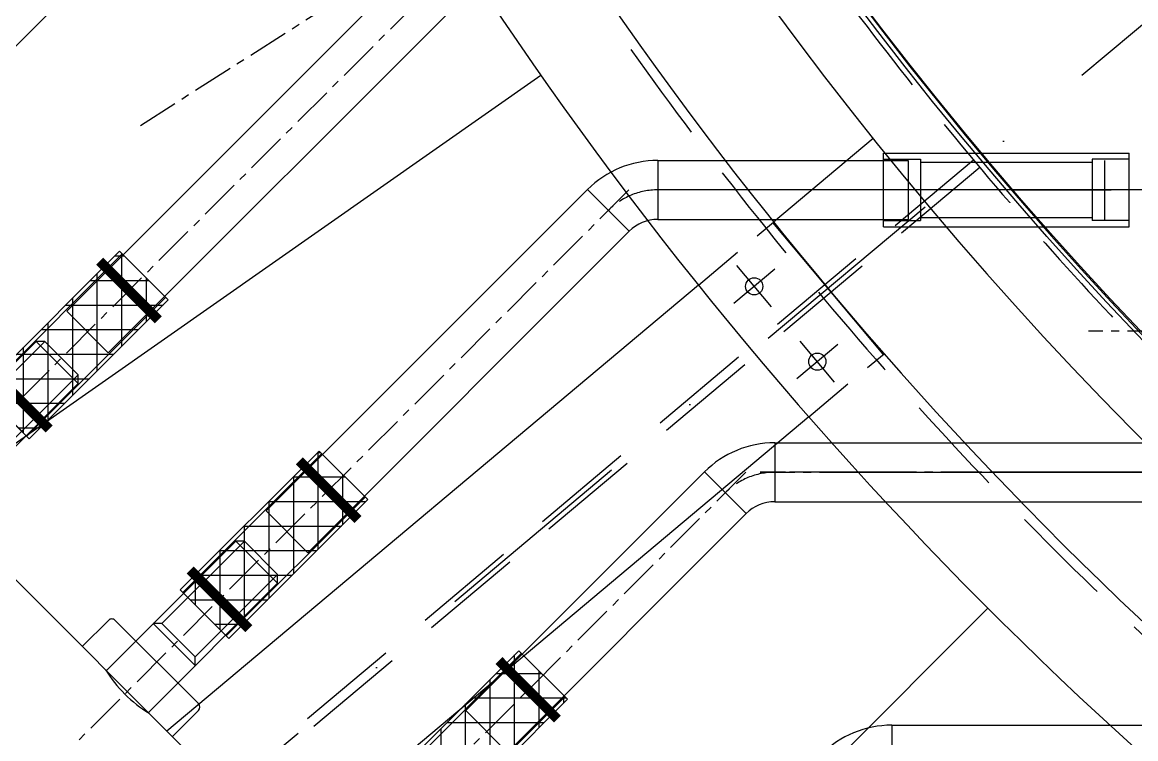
# Model space of a CAD drawing. Extents: x 0 to 39171, y 29931 to 57651.
# Drawn here: x 8318 to 9226, y 42146 to 42729 of the extents above; entities that cross this region are included whole.
import ezdxf

# ---------------------------------------------------------------- set-up
doc = ezdxf.new("R2010")
doc.units = 0
doc.header["$LTSCALE"] = 333.3
doc.header["$MEASUREMENT"] = 0
for name, pattern in [('ASSI1', [5.5, 3, -1, 0.5, -1]), ('CENTRO', [2, 1.25, -0.25, 0.25, -0.25]), ('CONTINUA', [0]), ('DASHDOT', [1, 0.5, -0.25, 0, -0.25]), ('HIDDEN', [0.375, 0.25, -0.125]), ('LINEA-LINEETTA', [2, 1.25, -0.25, 0.25, -0.25]), ('PHANTOM', [2.5, 1.25, -0.25, 0.25, -0.25, 0.25, -0.25])]:
    doc.linetypes.add(name, pattern=pattern)
doc.layers.get('0').update_dxf_attribs({"linetype": 'CONTINUOUS'})
for name, color, linetype in [('50', 6, 'CONTINUOUS'), ('70', 7, 'DASHDOT'), ('LINEE-035G', 2, 'CONTINUOUS'), ('LINEE025R', 1, 'CONTINUOUS'), ('QUOTA', 7, 'CONTINUOUS'), ('QUOTE', 1, 'CONTINUOUS')]:
    doc.layers.add(name, color=color, linetype=linetype)

# ---------------------------------------------------------------- blocks, each defined once
blk = doc.blocks.new('A$C0A166A00')
at = {"layer": 'LINEE025R', "color": 8, "ltscale": 0.4}
blk.add_circle((2810, 2810), 2810, dxfattribs=at)
blk = doc.blocks.new('A$C34546F79')
at = {"layer": 'QUOTE'}
h = blk.add_hatch(dxfattribs=at)
h.set_pattern_fill('ANSI37', color=256, scale=160, angle=45, style=0)
h.set_pattern_definition([(90, (-32140.94, -61899.589), (-20, 2e-11), []), (180, (-32140.94, -61899.589), (-2e-11, -20), [])])
h.paths.add_polyline_path([(39.6, 152.74), (0, 113.14), (113.14, 0), (152.74, 39.6)])
at = {"layer": 'QUOTE', "color": 7}
for p, q in [((39.6, 152.74), (0, 113.14)), ((152.74, 39.6), (39.6, 152.74)), ((0, 113.14), (113.14, 0)), ((113.14, 0), (152.74, 39.6))]:
    blk.add_line(p, q, dxfattribs=at)
at = {"layer": 'QUOTE'}
for p, q in [((150.61, 37.48), (37.48, 150.61)), ((2.12, 115.26), (115.26, 2.12))]:
    blk.add_line(p, q, dxfattribs=at)
at = {"layer": 'QUOTE', "color": 7, "const_width": 8}
for points in [[(8.07, 96.99), (55.74, 144.67)], [(96.99, 8.07), (144.67, 55.74)]]:
    blk.add_lwpolyline(points, dxfattribs=at)
blk = doc.blocks.new('64F1')
at = {"color": 7, "linetype": 'CENTRO'}
for p, q in [((-23272.41, 42838.53), (-24605.59, 40745.75)), ((-24279.41, 41257.89), (-24605.65, 40745.79))]:
    blk.add_line(p, q, dxfattribs=at)
at = {"color": 7}
for p, q in [((-25197.54, 40300.25), (-25318.91, 40847.74)), ((-24972.99, 40350.03), (-25073.74, 40804.51)), ((-25019.88, 40339.8), (-25120.61, 40794.12)), ((-24748.44, 40399.81), (-24828.57, 40761.28)), ((-24795.34, 40389.58), (-24875.44, 40750.89)), ((-24523.89, 40449.6), (-24583.41, 40718.05)), ((-24570.79, 40439.36), (-24630.27, 40707.66)), ((-24523.89, 40449.6), (-24570.79, 40439.36)), ((-24523.89, 40449.6), (-24570.79, 40439.36)), ((-24748.44, 40399.81), (-24795.34, 40389.58)), ((-24748.44, 40399.81), (-24795.34, 40389.58)), ((-24784.09, 40361.26), (-24746.7, 40369.55)), ((-24784.09, 40361.26), (-24746.7, 40369.55)), ((-24740.73, 40365.75), (-24746.7, 40369.55)), ((-24746.7, 40369.55), (-24726.14, 40276.8)), ((-24740.73, 40365.75), (-24746.7, 40369.55)), ((-24746.7, 40369.55), (-24726.14, 40276.8)), ((-24787.89, 40355.3), (-24740.73, 40365.75)), ((-24787.89, 40355.3), (-24740.73, 40365.75)), ((-24784.09, 40361.26), (-24787.89, 40355.3)), ((-24784.09, 40361.26), (-24787.89, 40355.3)), ((-24784.09, 40361.26), (-24763.53, 40268.51)), ((-24784.09, 40361.26), (-24763.53, 40268.51)), ((-24740.73, 40365.75), (-24708.43, 40220.05)), ((-24740.73, 40365.75), (-24708.43, 40220.05)), ((-24972.99, 40350.03), (-25019.88, 40339.8)), ((-24972.99, 40350.03), (-25019.88, 40339.8)), ((-24787.89, 40355.3), (-24755.59, 40209.59)), ((-24787.89, 40355.3), (-24755.59, 40209.59)), ((-25012.44, 40305.52), (-24965.28, 40315.97)), ((-25012.44, 40305.52), (-24965.28, 40315.97)), ((-25008.64, 40311.48), (-24971.25, 40319.77)), ((-25008.64, 40311.48), (-24971.25, 40319.77)), ((-24965.28, 40315.97), (-24971.25, 40319.77)), ((-24971.25, 40319.77), (-24950.68, 40227.02)), ((-24965.28, 40315.97), (-24971.25, 40319.77)), ((-24971.25, 40319.77), (-24950.68, 40227.02)), ((-24965.28, 40315.97), (-24932.98, 40170.26)), ((-24965.28, 40315.97), (-24932.98, 40170.26)), ((-24307.36, 40309.16), (-25727.87, 39994.24)), ((-24307.36, 40309.16), (-25727.87, 39994.24)), ((-25008.64, 40311.48), (-25012.44, 40305.52)), ((-25008.64, 40311.48), (-25012.44, 40305.52)), ((-25012.44, 40305.52), (-24980.14, 40159.81)), ((-25012.44, 40305.52), (-24980.14, 40159.81)), ((-25008.64, 40311.48), (-24988.08, 40218.73)), ((-25008.64, 40311.48), (-24988.08, 40218.73)), ((-24720.17, 40273.01), (-24726.14, 40276.8)), ((-24720.17, 40273.01), (-24726.14, 40276.8)), ((-24720.17, 40273.01), (-24726.14, 40276.8)), ((-24720.17, 40273.01), (-24726.14, 40276.8)), ((-24763.53, 40268.51), (-24767.33, 40262.55)), ((-24763.53, 40268.51), (-24767.33, 40262.55)), ((-24763.53, 40268.51), (-24767.33, 40262.55)), ((-24763.53, 40268.51), (-24767.33, 40262.55)), ((-24692.61, 40258.63), (-24786.24, 40237.87)), ((-24692.61, 40258.63), (-24786.24, 40237.87)), ((-24692.61, 40258.63), (-24786.24, 40237.87)), ((-24692.61, 40258.63), (-24786.24, 40237.87)), ((-24681.4, 40226.24), (-24687.92, 40255.64)), ((-24681.4, 40226.24), (-24687.92, 40255.64)), ((-24681.4, 40226.24), (-24687.92, 40255.64)), ((-24681.4, 40226.24), (-24687.92, 40255.64)), ((-24782.7, 40203.78), (-24789.22, 40233.19)), ((-24782.7, 40203.78), (-24789.22, 40233.19)), ((-24782.7, 40203.78), (-24789.22, 40233.19)), ((-24782.7, 40203.78), (-24789.22, 40233.19))]:
    blk.add_line(p, q, dxfattribs=at)
at = {"color": 7, "linetype": 'LINEA-LINEETTA'}
for p, q in [((-24763.53, 40268.51), (-24726.14, 40276.8)), ((-24763.53, 40268.51), (-24726.14, 40276.8)), ((-24763.53, 40268.51), (-24726.14, 40276.8)), ((-24763.53, 40268.51), (-24726.14, 40276.8)), ((-24767.33, 40262.55), (-24720.17, 40273.01)), ((-24767.33, 40262.55), (-24720.17, 40273.01)), ((-24767.33, 40262.55), (-24720.17, 40273.01)), ((-24767.33, 40262.55), (-24720.17, 40273.01))]:
    blk.add_line(p, q, dxfattribs=at)
at = {"color": 7}
for centre, radius, start, end in [((-24691.76, 40254.79), 3.93, 12.5, 102.5), ((-24691.76, 40254.79), 3.93, 12.5, 102.5), ((-24691.76, 40254.79), 3.93, 12.5, 102.5), ((-24691.76, 40254.79), 3.93, 12.5, 102.5), ((-24785.39, 40234.04), 3.93, 102.5, 192.5), ((-24785.39, 40234.04), 3.93, 102.5, 192.5), ((-24785.39, 40234.04), 3.93, 102.5, 192.5), ((-24785.39, 40234.04), 3.93, 102.5, 192.5), ((-24755.14, 40319.14), 109.55, 269.30851, 295.69149), ((-24755.14, 40319.14), 109.55, 269.30851, 295.69149), ((-24755.14, 40319.14), 109.55, 269.30851, 295.69149), ((-24755.14, 40319.14), 109.55, 269.30851, 295.69149), ((-24755.14, 40319.14), 109.55, 269.30851, 295.69149), ((-24755.14, 40319.14), 109.55, 269.30851, 295.69149)]:
    blk.add_arc(centre, radius, start, end, dxfattribs=at)
at = {"layer": 'LINEE-035G', "color": 7}
for radius in [3004, 3000, 3000, 3000, 3000]:
    blk.add_circle((-25115.23, 44012.54), radius, dxfattribs=at)
at = {"layer": 'LINEE025R', "color": 7, "ltscale": 0.4}
for p, q in [((-24675.34, 41110.99), (-24633.17, 41084.13)), ((-24669.13, 41118.89), (-24628.64, 41093.1)), ((-24755.1, 40983.95), (-24714.61, 40958.16))]:
    blk.add_line(p, q, dxfattribs=at)
at = {"layer": 'QUOTA', "color": 8, "linetype": 'CENTRO', "ltscale": 0.08}
for p, q in [((-25115.23, 40471.71), (-25115.23, 47472.18)), ((-22174.43, 44776.08), (-24558.97, 41033.1)), ((-23466.39, 42962.11), (-24844.55, 40798.73)), ((-23272.41, 42838.53), (-24605.59, 40745.75)), ((-24279.41, 41257.89), (-24605.65, 40745.79)), ((-24596.97, 41187.49), (-24844.61, 40798.77)), ((-25102.28, 40822.37), (-24852.25, 39694.53)), ((-24857.12, 40779.14), (-24627.7, 39744.31)), ((-24611.95, 40735.91), (-24403.15, 39794.1))]:
    blk.add_line(p, q, dxfattribs=at)
at = {"layer": 'QUOTA', "color": 7, "linetype": 'ASSI1', "ltscale": 0.08}
blk.add_line((-24689.04, 41042.97), (-23466.4, 42962.12), dxfattribs=at)
at = {"layer": 'QUOTA', "color": 7, "linetype": 'CONTINUA', "ltscale": 0.08}
for p, q in [((-24374.34, 40725.49), (-24101.59, 41153.62)), ((-24770.9, 40970.3), (-24663.44, 41138.98)), ((-24612.84, 41106.74), (-24663.44, 41138.98)), ((-24659.23, 41136.29), (-24675.34, 41110.99)), ((-24748.54, 40991.63), (-24673.32, 41109.7)), ((-24720.3, 40938.06), (-24612.84, 41106.74)), ((-24617.06, 41109.43), (-24633.17, 41084.13)), ((-24710.42, 40967.34), (-24635.2, 41085.42)), ((-24619.5, 40768.72), (-24443.29, 41045.31)), ((-24579.02, 40742.93), (-24402.81, 41019.52)), ((-24766.69, 40967.62), (-24750.57, 40992.92)), ((-24750.57, 40992.92), (-24708.4, 40966.05)), ((-24864.67, 40811.95), (-24755.1, 40983.95)), ((-24755.1, 40983.95), (-24714.61, 40958.16)), ((-24720.3, 40938.06), (-24770.9, 40970.3)), ((-24724.52, 40940.75), (-24708.4, 40966.05)), ((-24824.19, 40786.16), (-24714.61, 40958.16)), ((-24864.67, 40811.95), (-24824.19, 40786.16)), ((-24619.5, 40768.72), (-24579.02, 40742.93)), ((-24875.44, 40750.89), (-24828.57, 40761.28)), ((-24374.34, 40725.49), (-24333.85, 40699.7)), ((-24630.27, 40707.66), (-24583.41, 40718.05))]:
    blk.add_line(p, q, dxfattribs=at)
for centre, radius in [((-24796.36, 40768.43), 81), ((-24796.36, 40768.43), 33), ((-24551.19, 40725.2), 81), ((-24551.19, 40725.2), 33), ((-24306.02, 40681.97), 81)]:
    blk.add_arc(centre, radius, 147.5, 192.5, dxfattribs=at)
at = {"layer": 'QUOTA', "color": 8, "linetype": 'CENTRO', "ltscale": 0.08}
for centre in [(-24796.36, 40768.43), (-24551.19, 40725.2)]:
    blk.add_arc(centre, 57, 147.5, 192.5, dxfattribs=at)
at = {"layer": 'LINEE025R', "color": 7, "ltscale": 0.4}
for name, p, rotation in [('A$C0A166A00', (-26919.37, 40471.73), 17.99999999999593), ('A$C34546F79', (-24438.65, 40453.21), 147.50000000009), ('A$C34546F79', (-24438.65, 40453.21), 147.4999999999779), ('A$C34546F79', (-24663.2, 40403.43), 147.50000000009), ('A$C34546F79', (-24663.2, 40403.43), 147.4999999999779), ('A$C34546F79', (-24887.75, 40353.65), 147.50000000009), ('A$C34546F79', (-24887.75, 40353.65), 147.4999999999779)]:
    blk.add_blockref(name, p, dxfattribs=dict(at, rotation=rotation))
at = {"layer": 'LINEE025R', "color": 7, "ltscale": 0.4, "xscale": -1, "rotation": 97.00000000004418}
blk.add_blockref('A$C0A166A00', (-22668.63, 47144.05), dxfattribs=at)

msp = doc.modelspace()

# ---------------------------------------------------------------- linework, layer by layer
at = {"layer": '50', "color": 8}
for p, q in [((9011.76, 42634.87), (8930.54, 42566.71)), ((9019.93, 42458.97), (8929.94, 42566.22)), ((8869.24, 42515.28), (8436.33, 42152.03)), ((8959.23, 42408.03), (8535.7, 42052.65))]:
    msp.add_line(p, q, dxfattribs=at)
at = {"layer": '50', "color": 8, "linetype": 'HIDDEN'}
for p, q in [((9093.41, 42617.22), (8483.18, 42105.18)), ((9098.55, 42611.09), (8488.86, 42099.5))]:
    msp.add_line(p, q, dxfattribs=at)
at = {"layer": '50', "color": 8, "linetype": 'HIDDEN', "ltscale": 0.5}
for p, q in [((8869.24, 42515.28), (8930.54, 42566.71)), ((8959.23, 42408.03), (9020.53, 42459.47))]:
    msp.add_line(p, q, dxfattribs=at)
at = {"layer": '50', "color": 8}
for centre in [(8914.76, 42514.31), (8966.18, 42453.03)]:
    msp.add_circle(centre, 7, dxfattribs=at)
at = {"layer": '50', "color": 8, "linetype": 'PHANTOM', "ltscale": 0.5}
msp.add_arc((11403.3, 44550.23), 5020, 88.51608, 245.57068, dxfattribs=at)
at = {"layer": '50', "color": 4}
for radius, start, end in [(4970, 87.92445, 245), (3170, 295, 164.88376), (3170, 195.20363, 245)]:
    msp.add_arc((11403.3, 44550.23), radius, start, end, dxfattribs=at)
at = {"layer": '50', "color": 8, "linetype": 'HIDDEN'}
for radius, start, end in [(4962, 87.9211, 245), (3178, 295, 164.92272), (3012, 174.04157, 163.95157), (3178, 195.16444, 245)]:
    msp.add_arc((11403.3, 44550.23), radius, start, end, dxfattribs=at)
at = {"layer": '50', "color": 8}
for radius, start, end in [(4890, 105.33797, 244.90626), (3064, 186.96092, 164.34765), (3250, 194.82069, 244.85896)]:
    msp.add_arc((11403.3, 44550.23), radius, start, end, dxfattribs=at)
at = {"layer": '50', "color": 7}
msp.add_arc((11403.3, 44550.23), 3004, 165.09527, 163.90768, dxfattribs=at)
at = {"layer": '70', "color": 8}
for p, q in [((9309.32, 42793.17), (8486.02, 42102.34)), ((8931.47, 42528.33), (8898.04, 42500.29)), ((8928.78, 42497.6), (8900.5, 42531.31)), ((8982.89, 42467.05), (8949.47, 42439)), ((8980.2, 42436.32), (8952.16, 42469.74))]:
    msp.add_line(p, q, dxfattribs=at)
at = {"layer": '70', "color": 8, "linetype": 'Continuous'}
for p, q in [((8741.06, 42686.11), (8069.35, 42215.77)), ((9105.2, 42252.13), (8525.38, 41672.31))]:
    msp.add_line(p, q, dxfattribs=at)

# ---------------------------------------------------------------- block references
at = {"layer": '50', "rotation": 302.4999999999171}
msp.add_blockref('64F1', (-12224.43, -282), dxfattribs=at)

doc.saveas('drawing.dxf')
